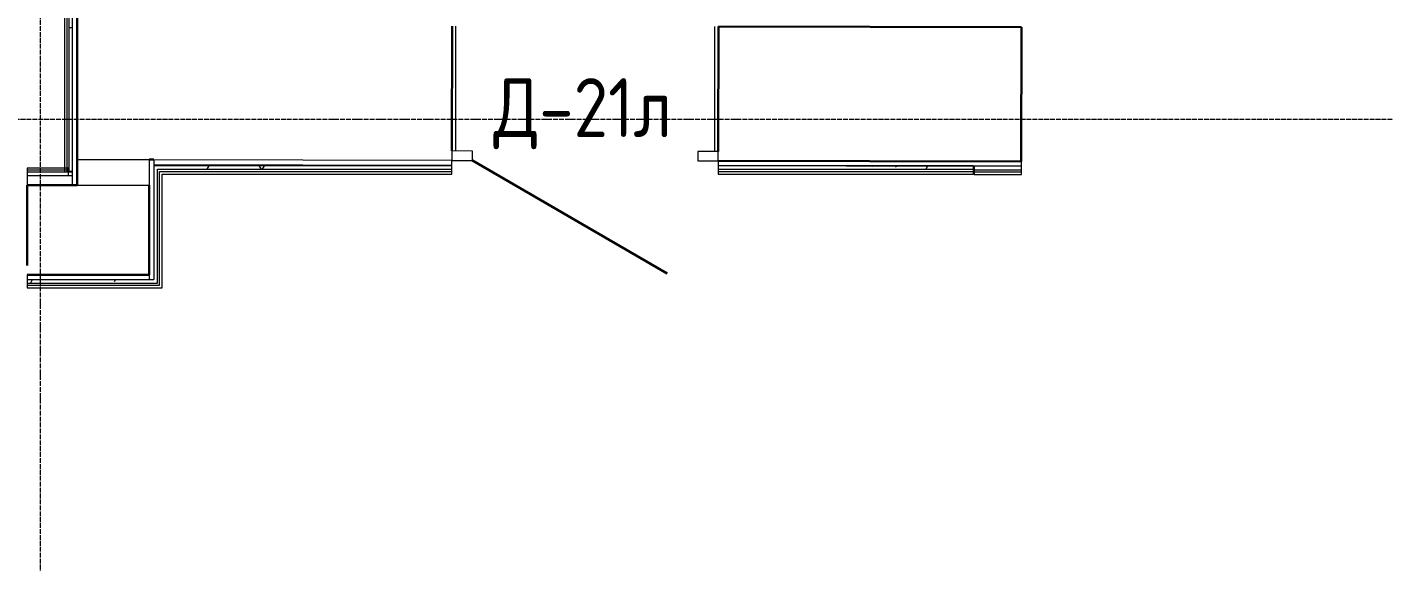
# Model space of a CAD drawing. Header units: millimetres. Extents: x -10178924 to 11692288, y -947381 to 58396.
# Drawn here: x 10093 to 15848, y -80801 to -78533 of the extents above; entities that cross this region are included whole.
import ezdxf

# ---------------------------------------------------------------- set-up
doc = ezdxf.new("R2010")
doc.units = ezdxf.units.MM
doc.linetypes.add('ADSK_Линия сетки', pattern=[25, 20, -2.5, 0, -2.5])
for name, color, linetype, lineweight in [('Двери', 7, 'Continuous', 9), ('Марки дверей', 7, 'Continuous', 20), ('Оси', 253, 'Continuous', 9), ('Перекрытие', 7, 'Continuous', 18), ('Стены внутренние', 7, 'Continuous', 18), ('Стены несущие', 7, 'Continuous', 30), ('Стены отделка', 7, 'Continuous', 30), ('Стены штриховка', 7, 'Continuous', 9), ('ШТРИХОВКА', 252, 'Continuous', 15)]:
    doc.layers.add(name, color=color, linetype=linetype, lineweight=lineweight)
doc.styles.add('GOST Common_2', font='GOST_Common.ttf', dxfattribs={"width": 0.9, "height": 250})
pattern_1 = [(0, (0, -66749.99), (406.4, 101.6), [33.528, -271.272, 33.528, -271.272, -1625.6]), (0, (0, -66749.99), (406.4, 101.6), [-609.6, 33.528, -576.072, 33.528, -271.272, -711.2]), (0, (0, -66749.99), (406.4, 101.6), [-1524, 33.528, -169.672, 33.528, -474.472]), (120, (152.4, -66699.19), (-291.1882, 301.15272), [33.528, -271.272, 33.528, -271.272, -1625.6]), (120, (152.4, -66699.19), (-291.1882, 301.15272), [-609.6, 33.528, -576.072, 33.528, -271.272, -711.2]), (120, (152.4, -66699.19), (-291.1882, 301.15272), [-1524, 33.528, -169.672, 33.528, -474.472]), (240, (203.2, -66495.99), (-115.2118, -402.75272), [33.528, -271.272, 33.528, -271.272, -1625.6]), (240, (203.2, -66495.99), (-115.2118, -402.75272), [-609.6, 33.528, -576.072, 33.528, -271.272, -711.2]), (240, (203.2, -66495.99), (-115.2118, -402.75272), [-1524, 33.528, -169.672, 33.528, -474.472])]

# ---------------------------------------------------------------- blocks, each defined once
blk = doc.blocks.new('оси')
at = {"layer": 'Оси', "linetype": 'ADSK_Линия сетки'}
for p, q in [((16650, -2196.5), (16650, 23921.3)), ((-3614.3, 15100), (62615.4, 15100))]:
    blk.add_line(p, q, dxfattribs=at)
blk = doc.blocks.new('АС_Дверь_Однопольная_Алюминиевая - 1130х2200 алюм ост с мат_плёнкой Д21л-6195236-План 1-го этажа')
at = {"layer": 'Двери'}
for p, q in [((-353, -245), (-440, -245)), ((-440, -245), (-440, -285)), ((-440, -285), (-353, -285)), ((-353, -285), (-353, -245)), ((690, -245), (603, -245)), ((603, -245), (603, -285)), ((603, -285), (690, -285)), ((690, -285), (690, -245))]:
    blk.add_line(p, q, dxfattribs=at)
at = {"layer": 'Двери', "lineweight": 30}
blk.add_line((-353, -285), (474.9, -763), dxfattribs=at)
blk = doc.blocks.new('1 этаж')
at = {"layer": 'Стены внутренние', "lineweight": 9}
h = blk.add_hatch(dxfattribs=at)
h.set_pattern_fill('FP_12', color=256, style=0, pattern_type=2)
h.set_pattern_definition(pattern_1)
h.paths.add_polyline_path([(10270, -53754.7), (10285, -53754.7), (10284.6, -46684.8), (10270, -46684.8), (10270, -53373.1)])
h = blk.add_hatch(dxfattribs=at)
h.set_pattern_fill('FP_12', color=256, style=0, pattern_type=2)
h.set_pattern_definition(pattern_1)
h.paths.add_polyline_path([(10285, -54029.7), (10285, -53754.7), (10270, -53754.7), (10270, -54029.7), (10275.4, -54029.7)])
h = blk.add_hatch(dxfattribs=at)
h.set_pattern_fill('FP_12', color=256, style=0, pattern_type=2)
h.set_pattern_definition(pattern_1)
h.paths.add_polyline_path([(10268.5, -54046.2), (10268.5, -54031.2), (10093.2, -54031.2), (10093.2, -54046.2), (10152.1, -54046.2)])
h = blk.add_hatch(dxfattribs=at)
h.set_pattern_fill('FP_12', color=256, style=0, pattern_type=2)
h.set_pattern_definition(pattern_1)
h.paths.add_polyline_path([(10630.7, -54486.2), (10645.7, -54485.2), (10645.7, -54003.3), (10630.7, -54003.3), (10630.7, -54485.6)])
h = blk.add_hatch(dxfattribs=at)
h.set_pattern_fill('FP_12', color=256, style=0, pattern_type=2)
h.set_pattern_definition(pattern_1)
h.paths.add_polyline_path([(11207.7, -54018.3), (11894.7, -54018.3), (11894.8, -54003.3), (10645.7, -54003.3), (10645.7, -54018.3), (10765, -54018.3)])
h.paths.add_polyline_path([(13846.7, -54018.3), (14108.2, -54018.3), (14108.2, -54005.1), (13024.8, -54003.3), (13024.8, -54018.3), (13720, -54018.3)])
h = blk.add_hatch(dxfattribs=at)
h.set_pattern_fill('FP_12', color=256, style=0, pattern_type=2)
h.set_pattern_definition(pattern_1)
h.paths.add_polyline_path([(18509.7, -54029.1), (18509.7, -54014.1), (16011.1, -54009), (16011.1, -54024), (17541.2, -54027.1)])
h.paths.add_polyline_path([(14311.1, -54020.5), (14311, -54005.5), (14110.2, -54005.5), (14110.2, -54020.1), (14311, -54020.5)])
h = blk.add_hatch(dxfattribs=at)
h.set_pattern_fill('FP_12', color=256, style=0, pattern_type=2)
h.set_pattern_definition(pattern_1)
h.paths.add_polyline_path([(10559.9, -54501.2), (10645.7, -54501.2), (10645.7, -54486.2), (10093.2, -54486.2), (10093.2, -54501.2), (10557.7, -54501.2)])
h.paths.add_polyline_path([(9038.2, -54501.2), (9063.2, -54501.2), (9063.2, -54486.2), (8599.2, -54486.2), (8599.2, -54501.2), (8900, -54501.2)])
at = {"layer": 'Перекрытие'}
for p, q in [((11911, -53410.6), (11909.9, -53940.6)), ((13009.9, -53942.9), (13011, -53412.9))]:
    blk.add_line(p, q, dxfattribs=at)
at = {"layer": 'Стены внутренние', "color": 8, "true_color": 0x7f7f7f}
for p, q in [((10305, -53976.2), (10610, -53976.2)), ((10305, -54086.2), (10610, -54086.2))]:
    blk.add_line(p, q, dxfattribs=at)
at = {"layer": 'Стены несущие'}
for p, q in [((10305, -46647.5), (10305, -54086.2)), ((11894.9, -53940.6), (11896, -53410.6)), ((13026, -53412.9), (13024.9, -53942.9)), ((13026, -53412.9), (14311, -53415.5)), ((14309.8, -53985.5), (14311, -53415.5)), ((10610.7, -53976.2), (10630.7, -53976.2)), ((11894.8, -53980.6), (11894.8, -53980.6)), ((13024.8, -53982.9), (14309.8, -53985.5)), ((14309.8, -53985.5), (13024.8, -53982.9)), ((10093.2, -54086.2), (10093.2, -54426.2)), ((10093.2, -54086.2), (10305, -54086.2)), ((10610.7, -54466.2), (10610.7, -54086.2)), ((10093.2, -54466.2), (10610.7, -54466.2))]:
    blk.add_line(p, q, dxfattribs=at)
at = {"layer": 'Стены отделка', "lineweight": 9}
for p, q in [((10285, -54086.2), (10285, -46668.3)), ((10252, -46684.8), (10252, -54029.7)), ((10610.7, -53976.2), (10610.7, -54486.2)), ((10630.7, -53976.2), (10630.7, -54486.2)), ((11894.8, -54000.6), (11894.8, -53980.6)), ((13024.8, -53982.9), (13024.8, -54002.9)), ((10093.2, -54013.2), (10093.2, -54086.2)), ((10268.5, -54013.2), (10093.2, -54013.2)), ((10252, -54029.7), (10285, -54029.7)), ((10268.5, -54046.2), (10268.5, -54013.2)), ((11894.8, -54003.3), (10630.7, -54003.3)), ((10665.7, -54521.2), (10665.7, -54038.3)), ((10665.7, -54038.3), (11894.7, -54038.3)), ((11894.7, -54038.3), (11894.8, -54003.3)), ((13024.8, -54003.3), (13024.7, -54038.3)), ((13024.7, -54038.3), (14108.2, -54038.3)), ((13024.8, -54002.9), (14110.2, -54005.1)), ((14108.2, -54003.3), (13024.8, -54003.3)), ((14108.2, -54038.3), (14108.2, -54003.3)), ((14110.2, -54005.1), (14110.2, -54040.1)), ((14110.2, -54040.1), (14311, -54040.5)), ((14311.1, -53985.5), (14309.8, -53985.5)), ((14311, -54040.5), (14311.1, -54005.5)), ((14311.1, -54005.5), (14311.1, -53985.5)), ((10285, -54046.2), (10268.5, -54046.2)), ((10093.2, -54466.2), (10093.2, -54521.2)), ((10610.7, -54486.2), (10630.7, -54486.2)), ((10093.2, -54521.2), (10665.7, -54521.2))]:
    blk.add_line(p, q, dxfattribs=at)
blk.add_lwpolyline([(11894.8, -53980.6), (10630.8, -53978.1), (10630.7, -53998.1), (11894.8, -54000.6)], dxfattribs=at)
at = {"layer": 'Стены штриховка'}
for p, q in [((10261, -46684.8), (10261, -54029.7)), ((10270, -46684.8), (10270, -54029.7)), ((10268.5, -54022.2), (10093.2, -54022.2)), ((10268.5, -54031.2), (10093.2, -54031.2)), ((10645.7, -54501.2), (10645.7, -54018.3)), ((10645.7, -54018.3), (11894.7, -54018.3)), ((10654.7, -54510.2), (10654.7, -54027.3)), ((10654.7, -54027.3), (11894.7, -54027.3)), ((13024.7, -54018.3), (14108.2, -54018.3)), ((13024.7, -54027.3), (14108.2, -54027.3)), ((14311.1, -54005.5), (14110.2, -54005.1)), ((14110.2, -54020.1), (14311.1, -54020.5)), ((14110.2, -54029.1), (14311.1, -54029.5)), ((14311.1, -54005.5), (14311.1, -54005.5)), ((10268.5, -54046.2), (10093.2, -54046.2)), ((10093.2, -54486.2), (10610.7, -54486.2)), ((10093.2, -54501.2), (10645.7, -54501.2)), ((10093.2, -54510.2), (10654.7, -54510.2))]:
    blk.add_line(p, q, dxfattribs=at)
blk.add_blockref('оси', (-6500.4, -68905))
at = {"layer": 'Двери', "rotation": 359.8834480627135}
blk.add_blockref('АС_Дверь_Однопольная_Алюминиевая - 1130х2200 алюм ост с мат_плёнкой Д21л-6195236-План 1-го этажа', (12335.4, -53696.5), dxfattribs=at)
at = {"layer": 'Марки дверей', "lineweight": 9, "insert": (12450, -53782.5), "char_height": 250, "width": 803.7, "attachment_point": 5, "line_spacing_factor": 1.022766, "style": 'GOST Common_2'}
blk.add_mtext('\\pxqc,t1.8,3.6,5.4,7.2,9,10.8,12.6,14.4,16.2,18,19.8,21.6,23.4,25.2,27,28.8,30.6,32.4,34.2,36,37.8,39.6,41.4,43.2,45,46.8,48.6,50.4,52.2,54,55.8,57.6;{Д-21л}', dxfattribs=at)

msp = doc.modelspace()

# ---------------------------------------------------------------- block references
at = {"layer": 'ШТРИХОВКА'}
msp.add_blockref('1 этаж', (0, -25118), dxfattribs=at)

doc.saveas('drawing.dxf')
